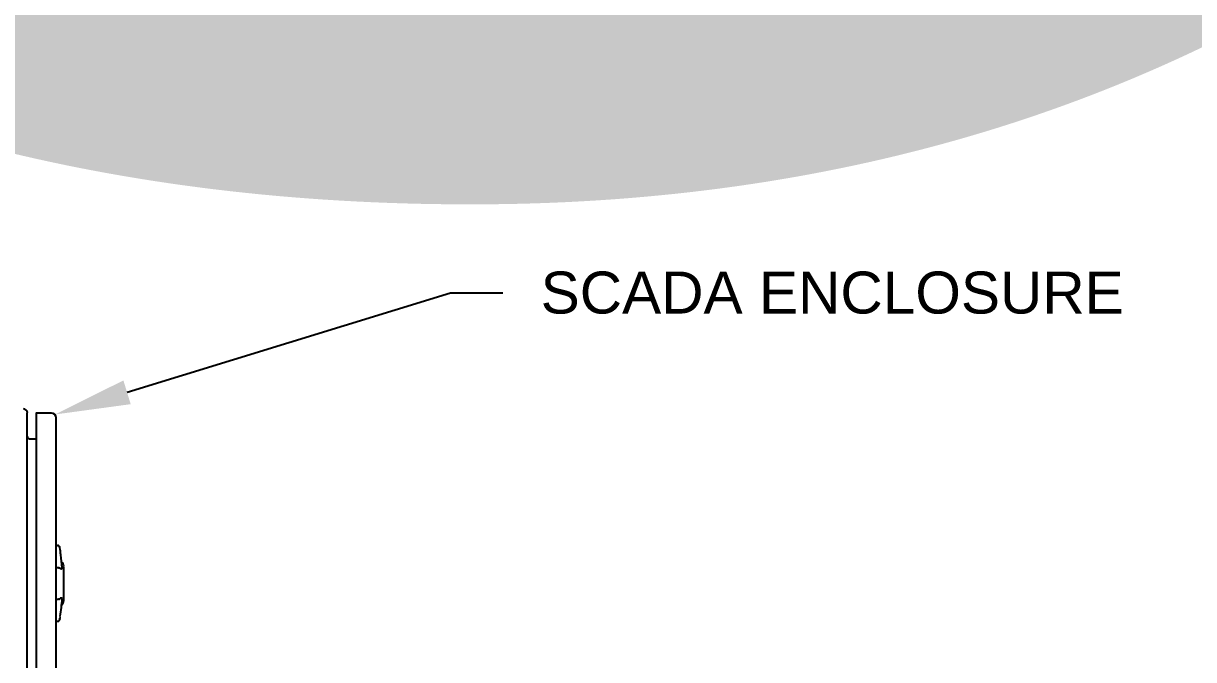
# Model space of a CAD drawing. Header units: feet. Extents: x -18 to 2540, y -48 to 1440.
# Drawn here: x 2022.827 to 2026.081, y 1386.241 to 1388.008 of the extents above; entities that cross this region are included whole.
import ezdxf
from ezdxf import colors
from ezdxf.entities.mleader import LeaderData, LeaderLine
from ezdxf.enums import TextEntityAlignment as Align
from ezdxf.math import Vec2, Vec3

# ---------------------------------------------------------------- set-up
doc = ezdxf.new("R2018")
doc.units = ezdxf.units.FT
doc.header["$MEASUREMENT"] = 0
doc.layers.add('E-EQPM-CAB', color=5, linetype='Continuous')
doc.layers.add('G-ANNO-TEXT', color=1, linetype='Continuous')
doc.styles.add('NEI-A', font='arial.ttf')

# ---------------------------------------------------------------- blocks, each defined once
blk = doc.blocks.new('DETAIL_TITLE')
at = {"style": 'NEI-A', "flags": 8}
blk.add_attdef('#', text='', height=0.25, dxfattribs=at).set_placement((0.5922, -0.5109), align=Align.MIDDLE_CENTER)
at = {"lineweight": 30, "flags": 104}
blk.add_attdef('DETAIL_TITLE', text='', height=0.25, dxfattribs=at).set_placement((0.9099, -0.5251), align=Align.BOTTOM_LEFT)
at = {"style": 'NEI-A'}
for tag, p in [('SCALE:', (0.9386, -0.7379)), ('1"_=_', (1.5474, -0.7379))]:
    blk.add_attdef(tag, text='', height=0.1094, dxfattribs=at).set_placement(p, align=Align.BOTTOM_LEFT)

msp = doc.modelspace()

# ---------------------------------------------------------------- linework, layer by layer
at = {"layer": 'E-EQPM-CAB', "lineweight": 25}
for points in [[(2022.837378, 1384.649565), (2022.837378, 1386.925857)], [(2022.904486, 1386.924884), (2022.862179, 1386.924884), (2022.862179, 1384.646647), (2022.904486, 1384.646647)], [(2022.917615, 1384.659777), (2022.917615, 1386.911754)], [(2022.8437, 1386.8534), (2022.862179, 1386.8534)], [(2022.917615, 1386.557254), (2022.921505, 1386.557254)], [(2022.939012, 1386.404561), (2022.939012, 1386.499386)], [(2022.923937, 1386.49501), (2022.917615, 1386.49501)], [(2022.917615, 1386.408451), (2022.923937, 1386.408451)], [(2022.921505, 1386.346207), (2022.917615, 1386.346207)], [(2022.927827, 1386.354474), (2022.927827, 1386.353987)], [(2022.928313, 1386.357391), (2022.9288, 1386.357878), (2022.9288, 1386.35885)], [(2022.928313, 1386.354474), (2022.928313, 1386.355933)]]:
    msp.add_lwpolyline(points, dxfattribs=at)
for points in [[(2022.922507, 1386.557237, 0.02012067), (2022.92233, 1386.557252, -0.00190196), (2022.922939, 1386.557209, 0.01239232), (2022.92273, 1386.557167)], [(2022.926114, 1386.555405, 0.01235514), (2022.925903, 1386.555613, 0.01154254), (2022.925682, 1386.55581, 0.01277207), (2022.925452, 1386.555995, 0.01296014), (2022.925212, 1386.556171)], [(2022.927194, 1386.554247, 0.01070882), (2022.927068, 1386.554475, 0.01231716), (2022.926925, 1386.554707)], [(2022.934551, 1386.495582, 0.01458564), (2022.930965, 1386.531355, 0.00827413), (2022.928005, 1386.551541, 0.00042593), (2022.927871, 1386.552359, 0.0226098), (2022.927604, 1386.552936)], [(2022.924874, 1386.495046, 0.00084877), (2022.924641, 1386.495059, 0.00815127), (2022.924318, 1386.495008, -0.00608313), (2022.924484, 1386.495006)], [(2022.928742, 1386.357019, 0.00035362), (2022.928905, 1386.358071, 0.00049463), (2022.929137, 1386.359591)]]:
    msp.add_lwpolyline(points, format="xyb", dxfattribs=at)
msp.add_lwpolyline([(2022.923365, 1386.557035, 0.01130991), (2022.923098, 1386.557102, -0.01091136)], format="xyb", close=True, dxfattribs=at)
for centre, radius, start, end in [((2022.826923, 1386.9261), 0.010941, 0.000446, 89.999554), ((2022.904729, 1386.911997), 0.013373, 0.000228, 89.999772), ((2022.843943, 1386.859965), 0.006079, 180.001405, 269.998595), ((2022.921744, 1386.549475), 0.008265, 87.543383, 89.980153), ((2022.922679, 1386.55526), 0.001997, 80.177858, 82.328688), ((2022.9217, 1386.551046), 0.006217, 69.167351, 71.772703), ((2022.921718, 1386.551587), 0.006159, 66.398245, 69.14265), ((2022.921622, 1386.550896), 0.006385, 63.7743, 66.335914), ((2022.921749, 1386.55167), 0.006071, 60.8433, 63.659191), ((2022.92172, 1386.551125), 0.006136, 58.125409, 60.868678), ((2022.921683, 1386.551564), 0.006196, 55.280608, 58.066283), ((2022.921539, 1386.551464), 0.006367, 41.371292, 44.067778), ((2022.921742, 1386.551174), 0.006084, 38.47427, 41.244804), ((2022.921631, 1386.551574), 0.006225, 35.719311, 38.459298), ((2022.922133, 1386.551438), 0.005613, 32.888506, 35.810013), ((2022.92426, 1386.552173), 0.003077, 14.370275, 21.950819), ((2022.878963, 1386.533859), 0.052194, 21.770649, 22.317889), ((2022.919606, 1386.550354), 0.008785, 25.36898, 27.410849), ((2022.926891, 1386.553729), 0.000911, 21.719288, 25.865754), ((2022.92418, 1386.499629), 0.014831, 0.000135, 52.416601), ((2022.9232, 1386.475105), 0.019923, 85.51833, 85.882637), ((2022.923328, 1386.479253), 0.015774, 84.303307, 84.755565), ((2022.924143, 1386.484701), 0.01031, 83.569176, 84.200861), ((2022.923855, 1386.484681), 0.010317, 81.645162, 82.316343), ((2022.92453, 1386.487993), 0.006996, 82.744249, 83.699931), ((2022.924365, 1386.485524), 0.009474, 82.172756, 82.914266), ((2022.923863, 1386.48502), 0.010461, 79.763077, 80.428485), ((2022.924302, 1386.485363), 0.010124, 80.984601, 81.661557), ((2022.924354, 1386.485547), 0.009448, 80.418834, 81.119071), ((2022.924472, 1386.487531), 0.007451, 78.262302, 79.118814), ((2022.924204, 1386.484712), 0.010296, 79.08719, 79.756595), ((2022.924258, 1386.485457), 0.009545, 77.672669, 78.366202), ((2022.923363, 1386.482242), 0.012808, 75.9926, 76.506595), ((2022.924166, 1386.485102), 0.010339, 76.512293, 77.177144), ((2022.923574, 1386.481892), 0.013672, 77.120874, 77.630742), ((2022.923881, 1386.483993), 0.011058, 74.045728, 74.610508), ((2022.924258, 1386.484392), 0.010608, 75.310271, 75.961601), ((2022.924192, 1386.485541), 0.009465, 71.642691, 72.32586), ((2022.923849, 1386.48404), 0.010944, 69.741178, 70.331059), ((2022.924092, 1386.48416), 0.010777, 69.203576, 69.842306), ((2022.924492, 1386.485883), 0.009557, 68.511401, 69.186041), ((2022.926177, 1386.489577), 0.005051, 67.646684, 68.928203), ((2022.926208, 1386.489474), 0.005134, 65.7986, 66.713363), ((2022.921013, 1386.477504), 0.018258, 65.167032, 65.650504), ((2022.930861, 1386.49886), 0.005167, 243.365969, 244.474048), ((2022.955523, 1386.547111), 0.059616, 243.216816, 243.40531), ((2022.934297, 1386.505179), 0.012433, 245.15214, 245.856799), ((2022.936023, 1386.508128), 0.015858, 244.79426, 245.310862), ((2022.935903, 1386.508498), 0.015931, 245.721109, 246.237202), ((2022.936873, 1386.511083), 0.018616, 246.274041, 246.737822), ((2022.935812, 1386.508534), 0.016041, 246.860447, 247.379639), ((2022.936081, 1386.5087), 0.016748, 247.86851, 248.350015), ((2022.94286, 1386.526473), 0.035614, 248.487721, 248.733875), ((2022.940527, 1386.519291), 0.027635, 247.473689, 247.775009), ((2022.936624, 1386.510355), 0.018487, 249.520395, 249.97533), ((2022.934029, 1386.502967), 0.010327, 249.9282, 250.686545), ((2022.935578, 1386.508621), 0.016152, 252.031811, 252.55524), ((2022.935766, 1386.50806), 0.015629, 250.764449, 251.294621), ((2022.936853, 1386.511498), 0.019314, 251.530041, 251.923176), ((2022.933305, 1386.500669), 0.008075, 253.972424, 254.888825), ((2022.935098, 1386.506379), 0.013904, 253.336616, 253.905708), ((2022.933808, 1386.50163), 0.008963, 252.560942, 253.427603), ((2022.933789, 1386.50256), 0.009967, 254.814107, 255.638444), ((2022.934219, 1386.504376), 0.011407, 255.860918, 256.489759), ((2022.933359, 1386.501308), 0.008236, 258.413972, 259.32976), ((2022.933579, 1386.502287), 0.009765, 259.506854, 260.194669), ((2022.934737, 1386.505192), 0.012708, 256.704026, 257.303915), ((2022.933375, 1386.499395), 0.006813, 257.338863, 258.34396), ((2022.933523, 1386.500773), 0.008203, 260.416631, 261.337181), ((2022.932905, 1386.49792), 0.00534, 262.68439, 264.002706), ((2022.932742, 1386.496317), 0.003239, 261.074047, 263.016685), ((2022.932916, 1386.497499), 0.00492, 265.568324, 266.970388), ((2022.932862, 1386.495948), 0.00288, 263.79553, 265.768819), ((2022.932897, 1386.49529), 0.002711, 266.584142, 268.854543), ((2022.932946, 1386.498667), 0.005603, 268.81907, 269.93614), ((2022.932937, 1386.494951), 0.002373, 269.999026, 272.430485), ((2022.932928, 1386.495785), 0.003207, 272.314323, 274.243434), ((2022.932954, 1386.494544), 0.001965, 274.078221, 276.958381), ((2022.932972, 1386.494573), 0.001505, 278.711535, 281.984003), ((2022.932898, 1386.494409), 0.00135, 284.773252, 287.924917), ((2022.932981, 1386.494908), 0.002326, 276.632469, 279.183337), ((2022.93297, 1386.494599), 0.001531, 281.846861, 284.953688), ((2022.932961, 1386.494213), 0.001143, 291.29224, 295.101086), ((2022.932926, 1386.494317), 0.001739, 288.053355, 291.175988), ((2022.932942, 1386.494268), 0.001201, 306.063553, 309.593231), ((2022.932889, 1386.49431), 0.001269, 320.564126, 323.781261), ((2022.932845, 1386.494345), 0.001325, 323.701376, 326.838333), ((2022.933359, 1386.494403), 0.001353, 295.078611, 298.36611), ((2022.932694, 1386.494413), 0.00149, 330.251756, 332.900048), ((2022.933411, 1386.494292), 0.00123, 298.701336, 302.400543), ((2022.933425, 1386.494274), 0.001207, 302.30367, 306.035615), ((2022.931889, 1386.494766), 0.00226, 358.811528, 2.882556), ((2022.933383, 1386.494318), 0.001268, 309.737151, 313.173865), ((2022.933569, 1386.494137), 0.001009, 312.490065, 316.734716), ((2022.933193, 1386.494478), 0.001516, 317.093178, 320.049122), ((2022.933073, 1386.49419), 0.001536, 327.114881, 330.4306), ((2022.933111, 1386.494196), 0.001505, 333.184206, 336.411447), ((2022.932892, 1386.494299), 0.001748, 336.177918, 339.082683), ((2022.932659, 1386.494204), 0.001963, 339.040591, 341.858012), ((2022.932674, 1386.49436), 0.001973, 341.861048, 344.22585), ((2022.93282, 1386.494182), 0.001803, 344.262898, 347.067183), ((2022.932603, 1386.494246), 0.002028, 346.682895, 349.330287), ((2022.932609, 1386.49466), 0.002018, 348.72917, 351.385329), ((2022.929255, 1386.494743), 0.005381, 3.059416, 5.856596), ((2022.93302, 1386.494198), 0.00161, 350.986643, 353.95396), ((2022.931335, 1386.494772), 0.0033, 353.579167, 355.277406), ((2022.93093, 1386.494767), 0.003705, 355.232126, 356.822131), ((2022.924161, 1386.426189), 0.017252, 270.175662, 270.694573), ((2022.924149, 1386.413453), 0.005002, 270.962515, 271.930995), ((2022.924188, 1386.418856), 0.009918, 272.530297, 273.214257), ((2022.924233, 1386.418501), 0.009562, 273.932731, 274.654685), ((2022.924173, 1386.418849), 0.009912, 274.614197, 275.297515), ((2022.923897, 1386.418603), 0.009654, 276.459189, 277.194378), ((2022.924261, 1386.418402), 0.009461, 275.287498, 275.989764), ((2022.924105, 1386.419532), 0.010599, 277.080193, 277.698868), ((2022.923919, 1386.418973), 0.010017, 279.046104, 279.728891), ((2022.924412, 1386.417215), 0.008262, 277.745576, 278.547347), ((2022.924127, 1386.41751), 0.008533, 280.26096, 281.062382), ((2022.923946, 1386.421034), 0.012599, 278.381101, 278.940344), ((2022.924657, 1386.416738), 0.007758, 279.476269, 280.312869), ((2022.924399, 1386.417872), 0.008912, 280.782405, 281.501227), ((2022.924049, 1386.419303), 0.010325, 282.711697, 283.377148), ((2022.924899, 1386.415539), 0.006437, 285.012014, 286.038536), ((2022.923992, 1386.418883), 0.009902, 285.734619, 286.409495), ((2022.92418, 1386.4189), 0.010449, 283.927768, 284.583341), ((2022.924479, 1386.418715), 0.00974, 283.181452, 283.862441), ((2022.925126, 1386.415821), 0.006761, 284.431886, 285.431557), ((2022.924144, 1386.418902), 0.009897, 286.986799, 287.660709), ((2022.923465, 1386.421611), 0.012708, 286.454457, 286.986546), ((2022.923839, 1386.419943), 0.010981, 289.89551, 290.484208), ((2022.924009, 1386.420041), 0.010966, 289.320488, 289.955387), ((2022.953456, 1386.345438), 0.069211, 111.655306, 111.830951), ((2022.923634, 1386.420406), 0.011786, 290.327633, 290.936924), ((2022.925599, 1386.416108), 0.006691, 291.643699, 293.23651), ((2022.923191, 1386.421138), 0.012483, 293.19849, 294.492487), ((2022.940728, 1386.385775), 0.026796, 116.429786, 116.913864), ((2022.934297, 1386.39911), 0.01186, 115.635424, 116.360359), ((2022.319397, 1386.451956), 0.616696, 351.490554, 356.001583), ((2022.932926, 1386.401983), 0.008753, 113.410763, 114.089996), ((2022.932954, 1386.403042), 0.00805, 111.949176, 112.683604), ((2022.932916, 1386.403977), 0.007508, 110.876338, 111.591741), ((2022.933561, 1386.402666), 0.008697, 109.719509, 110.385613), ((2022.932792, 1386.405975), 0.005226, 106.699445, 107.625782), ((2022.932747, 1386.40645), 0.004834, 103.791513, 104.76156), ((2022.932411, 1386.407632), 0.00362, 102.490352, 103.732989), ((2022.932759, 1386.40651), 0.004846, 97.456722, 98.431778), ((2022.932714, 1386.408149), 0.00321, 94.549156, 96.021915), ((2022.932839, 1386.407393), 0.003972, 93.800898, 94.88633), ((2022.93286, 1386.407963), 0.003404, 92.996279, 94.205735), ((2022.932972, 1386.409824), 0.001054, 75.25653, 77.990818), ((2022.92418, 1386.404804), 0.014831, 307.583399, 359.999865), ((2022.932864, 1386.408862), 0.002515, 77.721422, 79.267311), ((2022.932971, 1386.409786), 0.001578, 73.348276, 75.603981), ((2022.933472, 1386.409822), 0.001052, 67.987169, 70.778572), ((2022.93344, 1386.410186), 0.001177, 66.128993, 68.781498), ((2022.933309, 1386.409936), 0.00146, 63.323539, 65.391397), ((2022.933626, 1386.410058), 0.000773, 60.367006, 64.066523), ((2022.933327, 1386.409998), 0.001396, 58.63252, 60.777065), ((2022.933549, 1386.410349), 0.00098, 56.132928, 59.058718), ((2022.933651, 1386.410487), 0.00081, 52.944171, 56.646752), ((2022.93289, 1386.409792), 0.001254, 3.666389, 6.389746), ((2022.933428, 1386.410159), 0.001205, 49.309911, 51.651152), ((2022.929182, 1386.409344), 0.005442, 354.977225, 355.922684), ((2022.933145, 1386.409829), 0.001479, 6.62109, 9.166393), ((2022.93351, 1386.409789), 0.001118, 4.845195, 7.733671), ((2022.930422, 1386.409615), 0.004213, 358.058137, 359.101452), ((2022.931015, 1386.409673), 0.003621, 359.810226, 0.948801), ((2022.921744, 1386.354834), 0.00814, 270.001285, 270.756729), ((2022.912936, 1386.354835), 0.015021, 350.380731, 350.938821), ((2022.920354, 1386.354328), 0.007788, 350.493183, 351.264548), ((2022.93196, 1386.35297), 0.003848, 170.169359, 171.265619), ((2022.934276, 1386.352837), 0.006013, 170.3668, 171.244551), ((2022.911759, 1386.358869), 0.016847, 350.865245, 351.410362), ((2022.935434, 1386.355522), 0.0069, 170.779269, 171.603316), ((2022.933013, 1386.356426), 0.004386, 170.460778, 171.447003), ((2022.904382, 1386.361346), 0.024695, 350.907987, 351.321722), ((2022.938999, 1386.356204), 0.010232, 170.878608, 171.521718), ((2022.909247, 1386.361414), 0.019937, 351.135522, 351.617965), ((2022.894231, 1386.365318), 0.035126, 351.239023, 351.602505), ((2022.940947, 1386.357425), 0.012097, 170.958355, 171.549999)]:
    msp.add_arc(centre, radius, start, end, dxfattribs=at)
for points in [[(2022.925125, 1386.495453), (2022.925087, 1386.495456), (2022.925049, 1386.49546), (2022.925011, 1386.495463)], [(2022.926687, 1386.494672), (2022.926651, 1386.494682), (2022.926615, 1386.494692), (2022.926579, 1386.494701)], [(2022.927219, 1386.494498), (2022.92718, 1386.494509), (2022.927142, 1386.494521), (2022.927103, 1386.494532)], [(2022.927214, 1386.494537), (2022.927178, 1386.494548), (2022.927144, 1386.494559), (2022.927109, 1386.49457)], [(2022.927337, 1386.494463), (2022.927298, 1386.494474), (2022.927258, 1386.494486), (2022.927219, 1386.494498)], [(2022.927532, 1386.494346), (2022.927497, 1386.494358), (2022.927461, 1386.494371), (2022.927425, 1386.494383)], [(2022.927594, 1386.494923), (2022.927556, 1386.494936), (2022.927518, 1386.494949), (2022.92748, 1386.494962)], [(2022.927871, 1386.493978), (2022.927868, 1386.493979), (2022.927867, 1386.49398), (2022.927864, 1386.493981)], [(2022.928085, 1386.494132), (2022.928049, 1386.494147), (2022.928012, 1386.494162), (2022.927976, 1386.494177)], [(2022.928489, 1386.494017), (2022.928423, 1386.494045), (2022.928357, 1386.494074), (2022.928291, 1386.494102)], [(2022.929003, 1386.49367), (2022.929006, 1386.493669), (2022.929009, 1386.493668), (2022.929012, 1386.493666)], [(2022.930022, 1386.493574), (2022.930066, 1386.493557), (2022.930111, 1386.49354), (2022.930156, 1386.493523)], [(2022.934592, 1386.494992), (2022.934578, 1386.495189), (2022.934564, 1386.495386), (2022.934551, 1386.495582)], [(2022.934609, 1386.494538), (2022.93461, 1386.494602), (2022.934612, 1386.494666), (2022.934613, 1386.494729)], [(2022.924022, 1386.409211), (2022.9241, 1386.409213), (2022.924179, 1386.409216), (2022.924257, 1386.409219)], [(2022.924691, 1386.408938), (2022.924694, 1386.408938), (2022.924696, 1386.408938), (2022.924699, 1386.408938)], [(2022.924771, 1386.408954), (2022.924811, 1386.408956), (2022.92485, 1386.408959), (2022.924889, 1386.408961)], [(2022.924862, 1386.408511), (2022.924902, 1386.408515), (2022.924942, 1386.40852), (2022.924983, 1386.408524)], [(2022.925885, 1386.409159), (2022.925922, 1386.409167), (2022.92596, 1386.409175), (2022.925998, 1386.409183)], [(2022.926203, 1386.409205), (2022.926242, 1386.409213), (2022.926281, 1386.409222), (2022.926321, 1386.409231)], [(2022.927293, 1386.409008), (2022.927332, 1386.40902), (2022.92737, 1386.409033), (2022.927409, 1386.409045)], [(2022.927372, 1386.409546), (2022.927407, 1386.409558), (2022.927443, 1386.40957), (2022.927479, 1386.409582)], [(2022.927592, 1386.409483), (2022.927629, 1386.409495), (2022.927665, 1386.409507), (2022.927702, 1386.40952)], [(2022.928975, 1386.410131), (2022.928947, 1386.410118), (2022.928919, 1386.410105), (2022.928892, 1386.410092)], [(2022.929115, 1386.409817), (2022.929085, 1386.409803), (2022.929056, 1386.40979), (2022.929026, 1386.409776)], [(2022.929269, 1386.410217), (2022.929239, 1386.410203), (2022.929209, 1386.410189), (2022.929179, 1386.410176)], [(2022.929302, 1386.410073), (2022.929275, 1386.410061), (2022.929248, 1386.410049), (2022.92922, 1386.410036)], [(2022.929379, 1386.410594), (2022.929353, 1386.410582), (2022.929328, 1386.410571), (2022.929302, 1386.41056)], [(2022.92954, 1386.410744), (2022.929509, 1386.410731), (2022.929477, 1386.410717), (2022.929446, 1386.410704)], [(2022.929836, 1386.410463), (2022.92981, 1386.410453), (2022.929785, 1386.410442), (2022.929759, 1386.410431)], [(2022.929975, 1386.410278), (2022.929949, 1386.410267), (2022.929923, 1386.410256), (2022.929897, 1386.410245)], [(2022.930016, 1386.411057), (2022.929987, 1386.411046), (2022.929958, 1386.411035), (2022.929929, 1386.411024)], [(2022.930097, 1386.410652), (2022.930068, 1386.41064), (2022.930038, 1386.410628), (2022.930009, 1386.410616)], [(2022.930364, 1386.41072), (2022.930335, 1386.410709), (2022.930307, 1386.410698), (2022.930278, 1386.410686)], [(2022.93041, 1386.410517), (2022.930378, 1386.410506), (2022.930347, 1386.410494), (2022.930316, 1386.410483)], [(2022.930437, 1386.410663), (2022.930411, 1386.410653), (2022.930385, 1386.410644), (2022.930359, 1386.410634)], [(2022.93067, 1386.411118), (2022.930639, 1386.411108), (2022.93061, 1386.411098), (2022.930579, 1386.411088)], [(2022.930812, 1386.41085), (2022.930788, 1386.410842), (2022.930762, 1386.410833), (2022.930738, 1386.410824)], [(2022.930886, 1386.410875), (2022.930862, 1386.410867), (2022.930837, 1386.410859), (2022.930812, 1386.41085)], [(2022.930913, 1386.410578), (2022.930882, 1386.410568), (2022.93085, 1386.410557), (2022.930818, 1386.410546)], [(2022.930967, 1386.410843), (2022.930941, 1386.410835), (2022.930915, 1386.410827), (2022.93089, 1386.410819)], [(2022.931033, 1386.410967), (2022.931007, 1386.410959), (2022.930981, 1386.410952), (2022.930955, 1386.410944)], [(2022.931092, 1386.410964), (2022.931064, 1386.410955), (2022.931035, 1386.410947), (2022.931007, 1386.410938)], [(2022.931292, 1386.410879), (2022.931262, 1386.410871), (2022.931234, 1386.410863), (2022.931204, 1386.410854)], [(2022.931387, 1386.411045), (2022.931361, 1386.411039), (2022.931334, 1386.411031), (2022.931308, 1386.411024)], [(2022.931414, 1386.410974), (2022.931385, 1386.410966), (2022.931356, 1386.410958), (2022.931327, 1386.41095)], [(2022.931767, 1386.411207), (2022.93174, 1386.411201), (2022.931712, 1386.411196), (2022.931685, 1386.41119)], [(2022.931812, 1386.410636), (2022.931784, 1386.410629), (2022.931755, 1386.410622), (2022.931727, 1386.410615)], [(2022.931829, 1386.410781), (2022.931804, 1386.410777), (2022.931778, 1386.410772), (2022.931753, 1386.410767)], [(2022.931883, 1386.411211), (2022.931857, 1386.411205), (2022.931831, 1386.4112), (2022.931805, 1386.411194)], [(2022.931904, 1386.410795), (2022.931879, 1386.41079), (2022.931854, 1386.410786), (2022.931829, 1386.410781)], [(2022.931979, 1386.410674), (2022.931952, 1386.410668), (2022.931925, 1386.410662), (2022.931897, 1386.410656)], [(2022.932135, 1386.41082), (2022.932113, 1386.410816), (2022.932091, 1386.410813), (2022.932069, 1386.410809)], [(2022.932251, 1386.411283), (2022.932223, 1386.411279), (2022.932194, 1386.411275), (2022.932166, 1386.41127)], [(2022.932392, 1386.411337), (2022.932368, 1386.411334), (2022.932346, 1386.411331), (2022.932322, 1386.411328)], [(2022.932571, 1386.411351), (2022.932549, 1386.411349), (2022.932528, 1386.411346), (2022.932506, 1386.411344)], [(2022.932802, 1386.41088), (2022.93278, 1386.41088), (2022.932757, 1386.410878), (2022.932735, 1386.410877)], [(2022.93287, 1386.411368), (2022.932848, 1386.411368), (2022.932825, 1386.411367), (2022.932802, 1386.411367)], [(2022.932933, 1386.411369), (2022.932912, 1386.411369), (2022.932891, 1386.411369), (2022.93287, 1386.411368)], [(2022.933006, 1386.411368), (2022.932982, 1386.411369), (2022.932957, 1386.411369), (2022.932933, 1386.411369)], [(2022.933051, 1386.410881), (2022.933029, 1386.410881), (2022.933007, 1386.410882), (2022.932985, 1386.410882)], [(2022.933096, 1386.411365), (2022.933076, 1386.411366), (2022.933056, 1386.411367), (2022.933035, 1386.411367)], [(2022.933106, 1386.411362), (2022.933086, 1386.411364), (2022.933066, 1386.411365), (2022.933046, 1386.411366)], [(2022.933208, 1386.411352), (2022.93319, 1386.411354), (2022.933171, 1386.411356), (2022.933153, 1386.411358)], [(2022.93325, 1386.410867), (2022.933228, 1386.410869), (2022.933205, 1386.410871), (2022.933182, 1386.410873)], [(2022.933243, 1386.41134), (2022.933224, 1386.411344), (2022.933205, 1386.411347), (2022.933186, 1386.41135)], [(2022.93333, 1386.411339), (2022.93331, 1386.411342), (2022.933289, 1386.411345), (2022.933269, 1386.411348)], [(2022.93369, 1386.410618), (2022.933678, 1386.410628), (2022.933665, 1386.410638), (2022.933652, 1386.410647)], [(2022.933762, 1386.410557), (2022.93375, 1386.410567), (2022.933739, 1386.410577), (2022.933728, 1386.410587)], [(2022.933818, 1386.410815), (2022.933802, 1386.410821), (2022.933786, 1386.410826), (2022.933769, 1386.410831)], [(2022.933828, 1386.41049), (2022.933817, 1386.410501), (2022.933807, 1386.410512), (2022.933797, 1386.410522)], [(2022.933858, 1386.410456), (2022.933848, 1386.410467), (2022.933838, 1386.410479), (2022.933828, 1386.41049)], [(2022.93391, 1386.41039), (2022.933902, 1386.410402), (2022.933893, 1386.410413), (2022.933884, 1386.410424)], [(2022.934078, 1386.410153), (2022.934073, 1386.410169), (2022.934068, 1386.410185), (2022.934063, 1386.4102)], [(2022.934114, 1386.410009), (2022.934111, 1386.410024), (2022.934108, 1386.41004), (2022.934104, 1386.410056)], [(2022.934146, 1386.409781), (2022.934145, 1386.409799), (2022.934144, 1386.409817), (2022.934142, 1386.409835)], [(2022.934149, 1386.409702), (2022.934148, 1386.40972), (2022.934148, 1386.409738), (2022.934147, 1386.409757)], [(2022.934264, 1386.410727), (2022.934252, 1386.410742), (2022.93424, 1386.410757), (2022.934228, 1386.410771)], [(2022.934283, 1386.411009), (2022.934271, 1386.41102), (2022.93426, 1386.411032), (2022.934248, 1386.411043)], [(2022.934333, 1386.410635), (2022.934323, 1386.41065), (2022.934312, 1386.410664), (2022.934301, 1386.410679)], [(2022.934364, 1386.410588), (2022.934354, 1386.410604), (2022.934344, 1386.410619), (2022.934333, 1386.410635)], [(2022.934392, 1386.410543), (2022.934383, 1386.410558), (2022.934374, 1386.410573), (2022.934364, 1386.410588)], [(2022.93442, 1386.410497), (2022.934411, 1386.410512), (2022.934401, 1386.410528), (2022.934392, 1386.410543)], [(2022.934446, 1386.410448), (2022.934437, 1386.410464), (2022.934428, 1386.41048), (2022.93442, 1386.410497)], [(2022.93447, 1386.410397), (2022.934462, 1386.410414), (2022.934454, 1386.410431), (2022.934446, 1386.410448)], [(2022.934494, 1386.410347), (2022.934486, 1386.410364), (2022.934478, 1386.41038), (2022.93447, 1386.410397)], [(2022.934514, 1386.410297), (2022.934508, 1386.410313), (2022.934501, 1386.41033), (2022.934494, 1386.410347)], [(2022.934533, 1386.410249), (2022.934527, 1386.410265), (2022.934521, 1386.410281), (2022.934514, 1386.410297)], [(2022.934549, 1386.4102), (2022.934544, 1386.410217), (2022.934538, 1386.410233), (2022.934533, 1386.410249)], [(2022.934577, 1386.410167), (2022.934572, 1386.410188), (2022.934567, 1386.410208), (2022.934562, 1386.410228)], [(2022.934578, 1386.410103), (2022.934574, 1386.41012), (2022.934569, 1386.410136), (2022.934564, 1386.410153)], [(2022.934601, 1386.41005), (2022.934598, 1386.410069), (2022.934594, 1386.410088), (2022.93459, 1386.410106)], [(2022.934611, 1386.409992), (2022.934608, 1386.410012), (2022.934605, 1386.410031), (2022.934601, 1386.41005)], [(2022.934628, 1386.40899), (2022.934629, 1386.409006), (2022.93463, 1386.409022), (2022.934631, 1386.409037)], [(2022.934633, 1386.40979), (2022.934632, 1386.409812), (2022.934631, 1386.409835), (2022.93463, 1386.409857)], [(2022.934631, 1386.409485), (2022.934632, 1386.409505), (2022.934633, 1386.409525), (2022.934633, 1386.409544)], [(2022.934634, 1386.409142), (2022.934634, 1386.409144), (2022.934634, 1386.409146), (2022.934635, 1386.409149)], [(2022.934635, 1386.409602), (2022.934635, 1386.409622), (2022.934635, 1386.409642), (2022.934635, 1386.409663)], [(2022.934665, 1386.409151), (2022.934666, 1386.409192), (2022.934669, 1386.409233), (2022.934671, 1386.409273)], [(2022.921795, 1386.346693), (2022.921819, 1386.346694), (2022.921843, 1386.346695), (2022.921867, 1386.346695)], [(2022.922188, 1386.346217), (2022.922208, 1386.346218), (2022.922228, 1386.346219), (2022.922248, 1386.34622)], [(2022.922318, 1386.346227), (2022.922337, 1386.346229), (2022.922356, 1386.34623), (2022.922374, 1386.346231)], [(2022.922394, 1386.346697), (2022.922404, 1386.346698), (2022.922415, 1386.346698), (2022.922426, 1386.346699)], [(2022.922455, 1386.346214), (2022.922468, 1386.346214), (2022.922481, 1386.346215), (2022.922494, 1386.346216)], [(2022.922526, 1386.346237), (2022.922544, 1386.346239), (2022.922563, 1386.34624), (2022.922581, 1386.346242)], [(2022.922553, 1386.346291), (2022.922572, 1386.346293), (2022.92259, 1386.346296), (2022.922609, 1386.346298)], [(2022.922602, 1386.34625), (2022.922619, 1386.346252), (2022.922637, 1386.346253), (2022.922655, 1386.346255)], [(2022.922603, 1386.346739), (2022.92262, 1386.346741), (2022.922637, 1386.346743), (2022.922654, 1386.346745)], [(2022.922615, 1386.34672), (2022.922626, 1386.346722), (2022.922637, 1386.346724), (2022.922648, 1386.346725)], [(2022.922621, 1386.346223), (2022.922634, 1386.346224), (2022.922647, 1386.346225), (2022.922659, 1386.346226)], [(2022.922624, 1386.346398), (2022.922645, 1386.346402), (2022.922665, 1386.346405), (2022.922686, 1386.346408)], [(2022.922659, 1386.346713), (2022.922672, 1386.346714), (2022.922685, 1386.346715), (2022.922698, 1386.346716)], [(2022.922735, 1386.346724), (2022.922747, 1386.346725), (2022.922758, 1386.346726), (2022.92277, 1386.346728)], [(2022.922756, 1386.346723), (2022.922769, 1386.346724), (2022.922781, 1386.346726), (2022.922794, 1386.346727)], [(2022.922798, 1386.346737), (2022.922808, 1386.346739), (2022.922819, 1386.34674), (2022.922829, 1386.346742)], [(2022.922848, 1386.346422), (2022.922869, 1386.346426), (2022.922891, 1386.346429), (2022.922913, 1386.346433)], [(2022.922898, 1386.346285), (2022.922918, 1386.346288), (2022.922937, 1386.34629), (2022.922957, 1386.346293)], [(2022.922966, 1386.346767), (2022.922976, 1386.346769), (2022.922986, 1386.346772), (2022.922997, 1386.346774)], [(2022.923009, 1386.346476), (2022.923029, 1386.34648), (2022.923049, 1386.346485), (2022.923069, 1386.346489)], [(2022.923036, 1386.346892), (2022.923055, 1386.346896), (2022.923074, 1386.3469), (2022.923093, 1386.346905)], [(2022.923137, 1386.346483), (2022.923158, 1386.346487), (2022.923179, 1386.346491), (2022.9232, 1386.346495)], [(2022.923179, 1386.346733), (2022.923188, 1386.346734), (2022.923197, 1386.346736), (2022.923207, 1386.346738)], [(2022.923201, 1386.346808), (2022.923213, 1386.346811), (2022.923224, 1386.346813), (2022.923236, 1386.346816)], [(2022.923203, 1386.346947), (2022.923216, 1386.346951), (2022.92323, 1386.346955), (2022.923244, 1386.346958)], [(2022.923207, 1386.346738), (2022.923216, 1386.346739), (2022.923226, 1386.346741), (2022.923235, 1386.346743)], [(2022.923269, 1386.347027), (2022.923284, 1386.347031), (2022.9233, 1386.347035), (2022.923315, 1386.347039)], [(2022.92328, 1386.346752), (2022.923291, 1386.346754), (2022.923301, 1386.346757), (2022.923312, 1386.346759)], [(2022.923393, 1386.346902), (2022.923408, 1386.346906), (2022.923424, 1386.34691), (2022.923439, 1386.346915)], [(2022.923425, 1386.346457), (2022.923443, 1386.346461), (2022.923461, 1386.346465), (2022.923479, 1386.34647)], [(2022.923472, 1386.346845), (2022.923485, 1386.346849), (2022.9235, 1386.346852), (2022.923513, 1386.346856)], [(2022.923506, 1386.346933), (2022.923524, 1386.346938), (2022.923541, 1386.346943), (2022.923559, 1386.346948)], [(2022.923537, 1386.34682), (2022.923546, 1386.346824), (2022.923555, 1386.346826), (2022.923564, 1386.346829)], [(2022.923564, 1386.346829), (2022.923573, 1386.346832), (2022.923582, 1386.346835), (2022.923591, 1386.346839)], [(2022.923593, 1386.346816), (2022.923605, 1386.346819), (2022.923618, 1386.346823), (2022.92363, 1386.346827)], [(2022.923619, 1386.346785), (2022.923638, 1386.346791), (2022.923656, 1386.346797), (2022.923675, 1386.346802)], [(2022.923677, 1386.346854), (2022.923697, 1386.346861), (2022.923716, 1386.346868), (2022.923736, 1386.346874)], [(2022.92377, 1386.346847), (2022.923781, 1386.34685), (2022.923791, 1386.346853), (2022.923801, 1386.346857)], [(2022.923779, 1386.347042), (2022.923791, 1386.347047), (2022.923803, 1386.347051), (2022.923814, 1386.347055)], [(2022.923821, 1386.346825), (2022.923841, 1386.346831), (2022.923861, 1386.346837), (2022.923881, 1386.346844)], [(2022.923896, 1386.346902), (2022.923913, 1386.346908), (2022.923929, 1386.346914), (2022.923946, 1386.34692)], [(2022.923936, 1386.3471), (2022.92395, 1386.347106), (2022.923965, 1386.347112), (2022.923979, 1386.347117)], [(2022.923961, 1386.34691), (2022.923974, 1386.346915), (2022.923987, 1386.34692), (2022.924, 1386.346925)], [(2022.923979, 1386.347117), (2022.923993, 1386.347123), (2022.924008, 1386.347129), (2022.924022, 1386.347134)], [(2022.924025, 1386.347017), (2022.924041, 1386.347023), (2022.924057, 1386.347029), (2022.924072, 1386.347035)], [(2022.924056, 1386.347148), (2022.924069, 1386.347153), (2022.924081, 1386.347159), (2022.924094, 1386.347164)], [(2022.924094, 1386.347164), (2022.924107, 1386.34717), (2022.92412, 1386.347175), (2022.924133, 1386.34718)], [(2022.924106, 1386.347089), (2022.924118, 1386.347095), (2022.924131, 1386.3471), (2022.924143, 1386.347106)], [(2022.924167, 1386.347195), (2022.924181, 1386.347201), (2022.924196, 1386.347208), (2022.92421, 1386.347214)], [(2022.924233, 1386.34735), (2022.924248, 1386.347357), (2022.924264, 1386.347364), (2022.924279, 1386.347371)], [(2022.924263, 1386.347275), (2022.924278, 1386.347282), (2022.924293, 1386.347288), (2022.924308, 1386.347294)], [(2022.924304, 1386.347055), (2022.924316, 1386.34706), (2022.924327, 1386.347066), (2022.924338, 1386.347071)], [(2022.92441, 1386.347336), (2022.924425, 1386.347343), (2022.92444, 1386.347349), (2022.924455, 1386.347356)], [(2022.924487, 1386.347418), (2022.924503, 1386.347425), (2022.924519, 1386.347433), (2022.924535, 1386.34744)], [(2022.924498, 1386.347222), (2022.92451, 1386.347228), (2022.924521, 1386.347234), (2022.924533, 1386.34724)], [(2022.924509, 1386.346839), (2022.924525, 1386.346848), (2022.924541, 1386.346856), (2022.924558, 1386.346864)], [(2022.924542, 1386.347373), (2022.924554, 1386.347379), (2022.924566, 1386.347386), (2022.924578, 1386.347392)], [(2022.924552, 1386.347707), (2022.924564, 1386.347714), (2022.924576, 1386.347721), (2022.924588, 1386.347728)], [(2022.924602, 1386.347244), (2022.924617, 1386.347252), (2022.924632, 1386.34726), (2022.924647, 1386.347267)], [(2022.924629, 1386.347106), (2022.924642, 1386.347111), (2022.924655, 1386.347117), (2022.924667, 1386.347123)], [(2022.924645, 1386.347168), (2022.924659, 1386.347176), (2022.924673, 1386.347183), (2022.924687, 1386.34719)], [(2022.924687, 1386.34719), (2022.924701, 1386.347198), (2022.924714, 1386.347205), (2022.924728, 1386.347213)], [(2022.9247, 1386.347458), (2022.924712, 1386.347464), (2022.924724, 1386.347471), (2022.924736, 1386.347478)], [(2022.92472, 1386.347243), (2022.924734, 1386.347251), (2022.924748, 1386.347259), (2022.924762, 1386.347267)], [(2022.924755, 1386.347524), (2022.924769, 1386.347532), (2022.924784, 1386.34754), (2022.924797, 1386.347548)], [(2022.924817, 1386.347394), (2022.924831, 1386.347402), (2022.924845, 1386.347411), (2022.924858, 1386.347419)], [(2022.924858, 1386.347419), (2022.924871, 1386.347427), (2022.924885, 1386.347435), (2022.924898, 1386.347443)], [(2022.924898, 1386.347443), (2022.924911, 1386.347451), (2022.924925, 1386.347459), (2022.924938, 1386.347468)], [(2022.924938, 1386.347468), (2022.924951, 1386.347476), (2022.924965, 1386.347484), (2022.924978, 1386.347493)], [(2022.925104, 1386.347573), (2022.925117, 1386.347583), (2022.925131, 1386.347593), (2022.925145, 1386.347602)], [(2022.92516, 1386.34751), (2022.925174, 1386.34752), (2022.925188, 1386.347529), (2022.925202, 1386.347538)], [(2022.925197, 1386.347766), (2022.925211, 1386.347776), (2022.925225, 1386.347785), (2022.925239, 1386.347795)], [(2022.925208, 1386.347312), (2022.925222, 1386.347322), (2022.925236, 1386.347331), (2022.92525, 1386.34734)], [(2022.925244, 1386.347801), (2022.925255, 1386.347808), (2022.925266, 1386.347816), (2022.925277, 1386.347823)], [(2022.925312, 1386.347387), (2022.925324, 1386.347395), (2022.925336, 1386.347403), (2022.925348, 1386.347411)], [(2022.925314, 1386.347848), (2022.925325, 1386.347856), (2022.925336, 1386.347865), (2022.925347, 1386.347873)], [(2022.925354, 1386.348123), (2022.925368, 1386.348135), (2022.925382, 1386.348146), (2022.925397, 1386.348157)], [(2022.925397, 1386.348157), (2022.925411, 1386.348168), (2022.925425, 1386.34818), (2022.92544, 1386.348191)], [(2022.925399, 1386.348035), (2022.92541, 1386.348042), (2022.92542, 1386.34805), (2022.92543, 1386.348058)], [(2022.925417, 1386.347561), (2022.925431, 1386.347571), (2022.925445, 1386.347581), (2022.925459, 1386.347592)], [(2022.92543, 1386.347935), (2022.925439, 1386.347942), (2022.925448, 1386.347949), (2022.925457, 1386.347956)], [(2022.925493, 1386.347984), (2022.925501, 1386.347991), (2022.92551, 1386.347998), (2022.925519, 1386.348006)], [(2022.925519, 1386.348006), (2022.925529, 1386.348013), (2022.925538, 1386.348021), (2022.925547, 1386.348029)], [(2022.925538, 1386.34754), (2022.925549, 1386.347548), (2022.925561, 1386.347556), (2022.925572, 1386.347563)], [(2022.925561, 1386.34779), (2022.925576, 1386.347801), (2022.92559, 1386.347812), (2022.925604, 1386.347822)], [(2022.925695, 1386.347525), (2022.925705, 1386.347533), (2022.925716, 1386.347541), (2022.925726, 1386.347549)], [(2022.925774, 1386.348102), (2022.925786, 1386.348113), (2022.925798, 1386.348124), (2022.925811, 1386.348135)], [(2022.925839, 1386.348275), (2022.92585, 1386.348285), (2022.92586, 1386.348295), (2022.925871, 1386.348305)], [(2022.925911, 1386.348341), (2022.925922, 1386.348352), (2022.925934, 1386.348363), (2022.925945, 1386.348374)], [(2022.925922, 1386.348075), (2022.925937, 1386.348087), (2022.925951, 1386.348099), (2022.925965, 1386.348111)], [(2022.925936, 1386.34797), (2022.925949, 1386.347982), (2022.925963, 1386.347993), (2022.925977, 1386.348005)], [(2022.925945, 1386.348374), (2022.925958, 1386.348386), (2022.925969, 1386.348398), (2022.925982, 1386.348409)], [(2022.925972, 1386.348497), (2022.925984, 1386.348508), (2022.925996, 1386.348518), (2022.926007, 1386.348528)], [(2022.926026, 1386.348453), (2022.926035, 1386.348462), (2022.926045, 1386.348472), (2022.926054, 1386.348481)], [(2022.926027, 1386.348573), (2022.926036, 1386.348582), (2022.926045, 1386.348591), (2022.926053, 1386.3486)], [(2022.926045, 1386.347923), (2022.926055, 1386.347932), (2022.926065, 1386.347941), (2022.926075, 1386.34795)], [(2022.926075, 1386.34795), (2022.926086, 1386.347959), (2022.926096, 1386.347968), (2022.926107, 1386.347977)], [(2022.926086, 1386.348347), (2022.926096, 1386.348356), (2022.926106, 1386.348366), (2022.926116, 1386.348376)], [(2022.926095, 1386.348452), (2022.926107, 1386.348465), (2022.92612, 1386.348478), (2022.926132, 1386.34849)], [(2022.926184, 1386.348047), (2022.926195, 1386.348057), (2022.926206, 1386.348067), (2022.926217, 1386.348078)], [(2022.926185, 1386.348301), (2022.926195, 1386.348313), (2022.926206, 1386.348324), (2022.926217, 1386.348336)], [(2022.926189, 1386.349055), (2022.926197, 1386.349065), (2022.926205, 1386.349075), (2022.926213, 1386.349085)], [(2022.926265, 1386.348703), (2022.926275, 1386.348715), (2022.926286, 1386.348726), (2022.926296, 1386.348738)], [(2022.926325, 1386.348301), (2022.926334, 1386.34831), (2022.926343, 1386.34832), (2022.926353, 1386.34833)], [(2022.926384, 1386.348668), (2022.926392, 1386.348678), (2022.9264, 1386.348688), (2022.926408, 1386.348698)], [(2022.926412, 1386.348201), (2022.926426, 1386.348214), (2022.926439, 1386.348227), (2022.926451, 1386.34824)], [(2022.926418, 1386.348574), (2022.926428, 1386.348586), (2022.926438, 1386.348597), (2022.926448, 1386.348608)], [(2022.926435, 1386.348897), (2022.926446, 1386.34891), (2022.926456, 1386.348924), (2022.926467, 1386.348937)], [(2022.926467, 1386.348937), (2022.926478, 1386.348951), (2022.926488, 1386.348964), (2022.926499, 1386.348978)], [(2022.926471, 1386.348505), (2022.926481, 1386.348517), (2022.926491, 1386.348528), (2022.926501, 1386.348539)], [(2022.926527, 1386.34885), (2022.926536, 1386.348863), (2022.926545, 1386.348874), (2022.926554, 1386.348886)], [(2022.926535, 1386.348278), (2022.926547, 1386.348292), (2022.926559, 1386.348305), (2022.926572, 1386.348318)], [(2022.926554, 1386.348886), (2022.926563, 1386.348899), (2022.926572, 1386.348911), (2022.926581, 1386.348923)], [(2022.926568, 1386.348442), (2022.926578, 1386.348453), (2022.926587, 1386.348464), (2022.926597, 1386.348475)], [(2022.926614, 1386.348667), (2022.926625, 1386.34868), (2022.926637, 1386.348693), (2022.926648, 1386.348707)], [(2022.926632, 1386.349672), (2022.926641, 1386.349686), (2022.92665, 1386.3497), (2022.92666, 1386.349715)], [(2022.926648, 1386.348707), (2022.926659, 1386.34872), (2022.92667, 1386.348733), (2022.926681, 1386.348746)], [(2022.926673, 1386.349208), (2022.926683, 1386.349222), (2022.926692, 1386.349235), (2022.926702, 1386.349248)], [(2022.926738, 1386.349134), (2022.926746, 1386.349144), (2022.926754, 1386.349155), (2022.926762, 1386.349165)], [(2022.926854, 1386.348979), (2022.926864, 1386.348993), (2022.926874, 1386.349008), (2022.926884, 1386.349023)], [(2022.926864, 1386.348976), (2022.926873, 1386.348987), (2022.926882, 1386.348999), (2022.926891, 1386.349011)], [(2022.926905, 1386.349553), (2022.926913, 1386.349566), (2022.926921, 1386.349578), (2022.926928, 1386.34959)], [(2022.926908, 1386.349208), (2022.926918, 1386.349222), (2022.926928, 1386.349237), (2022.926937, 1386.349251)], [(2022.92691, 1386.349365), (2022.926918, 1386.349377), (2022.926925, 1386.349388), (2022.926933, 1386.349399)], [(2022.926955, 1386.349635), (2022.926964, 1386.349649), (2022.926972, 1386.349663), (2022.92698, 1386.349677)], [(2022.926972, 1386.349121), (2022.92698, 1386.349133), (2022.926989, 1386.349145), (2022.926997, 1386.349157)], [(2022.926983, 1386.348809), (2022.926993, 1386.348823), (2022.927003, 1386.348837), (2022.927014, 1386.34885)], [(2022.927004, 1386.349718), (2022.927012, 1386.349731), (2022.92702, 1386.349744), (2022.927027, 1386.349758)], [(2022.927027, 1386.349758), (2022.927035, 1386.349771), (2022.927043, 1386.349785), (2022.92705, 1386.349799)], [(2022.927038, 1386.349651), (2022.927045, 1386.349665), (2022.927053, 1386.349678), (2022.92706, 1386.349692)], [(2022.927051, 1386.349236), (2022.927058, 1386.349247), (2022.927066, 1386.349259), (2022.927073, 1386.349269)], [(2022.92706, 1386.349692), (2022.927067, 1386.349706), (2022.927074, 1386.34972), (2022.927082, 1386.349733)], [(2022.927071, 1386.349455), (2022.927079, 1386.349469), (2022.927088, 1386.349482), (2022.927096, 1386.349496)], [(2022.927072, 1386.349613), (2022.92708, 1386.349625), (2022.927087, 1386.349638), (2022.927095, 1386.349651)], [(2022.927073, 1386.349269), (2022.92708, 1386.349281), (2022.927088, 1386.349292), (2022.927095, 1386.349303)], [(2022.927074, 1386.349842), (2022.927082, 1386.349855), (2022.927089, 1386.349869), (2022.927096, 1386.349882)], [(2022.927112, 1386.34955), (2022.92712, 1386.349563), (2022.927128, 1386.349577), (2022.927135, 1386.349591)], [(2022.927137, 1386.349958), (2022.927144, 1386.349972), (2022.92715, 1386.349985), (2022.927157, 1386.349998)], [(2022.927175, 1386.34992), (2022.927182, 1386.349933), (2022.927188, 1386.349947), (2022.927195, 1386.349962)], [(2022.927211, 1386.349733), (2022.927218, 1386.349747), (2022.927225, 1386.349761), (2022.927232, 1386.349775)], [(2022.927232, 1386.349775), (2022.927239, 1386.349789), (2022.927246, 1386.349803), (2022.927253, 1386.349817)], [(2022.927253, 1386.349817), (2022.927259, 1386.34983), (2022.927265, 1386.349843), (2022.927272, 1386.349856)], [(2022.927277, 1386.350142), (2022.927284, 1386.350156), (2022.92729, 1386.350171), (2022.927296, 1386.350185)], [(2022.927306, 1386.349927), (2022.927312, 1386.349941), (2022.927318, 1386.349955), (2022.927324, 1386.349968)], [(2022.927324, 1386.349968), (2022.92733, 1386.349982), (2022.927337, 1386.349995), (2022.927343, 1386.350009)], [(2022.927357, 1386.350331), (2022.927362, 1386.350345), (2022.927368, 1386.35036), (2022.927374, 1386.350374)], [(2022.927374, 1386.350468), (2022.92738, 1386.350483), (2022.927386, 1386.350497), (2022.927391, 1386.350512)], [(2022.927375, 1386.350082), (2022.927381, 1386.350096), (2022.927386, 1386.35011), (2022.927392, 1386.350124)], [(2022.927407, 1386.350551), (2022.927413, 1386.350566), (2022.927418, 1386.35058), (2022.927424, 1386.350594)], [(2022.927424, 1386.350594), (2022.927429, 1386.350608), (2022.927435, 1386.350623), (2022.92744, 1386.350638)], [(2022.92743, 1386.350312), (2022.927436, 1386.350325), (2022.927441, 1386.350337), (2022.927446, 1386.350351)], [(2022.927433, 1386.35138), (2022.927435, 1386.351391), (2022.927437, 1386.351402), (2022.92744, 1386.351414)], [(2022.92744, 1386.350638), (2022.927445, 1386.350652), (2022.927451, 1386.350666), (2022.927456, 1386.350681)], [(2022.927456, 1386.350681), (2022.927461, 1386.350695), (2022.927467, 1386.35071), (2022.927472, 1386.350724)], [(2022.92746, 1386.3518), (2022.927459, 1386.351795), (2022.927458, 1386.351789), (2022.927457, 1386.351784)], [(2022.927467, 1386.34919), (2022.927474, 1386.349204), (2022.927482, 1386.349218), (2022.92749, 1386.349231)], [(2022.927472, 1386.350724), (2022.927477, 1386.350738), (2022.927482, 1386.350753), (2022.927487, 1386.350767)], [(2022.927495, 1386.351663), (2022.927496, 1386.351671), (2022.927498, 1386.35168), (2022.927499, 1386.351688)], [(2022.927514, 1386.350928), (2022.927519, 1386.350941), (2022.927524, 1386.350955), (2022.927528, 1386.350968)], [(2022.927515, 1386.351111), (2022.927519, 1386.351125), (2022.927523, 1386.351139), (2022.927528, 1386.351153)], [(2022.927517, 1386.350853), (2022.927522, 1386.350869), (2022.927527, 1386.350885), (2022.927532, 1386.3509)], [(2022.927541, 1386.350856), (2022.927546, 1386.350871), (2022.927551, 1386.350886), (2022.927555, 1386.350902)], [(2022.927554, 1386.352039), (2022.927556, 1386.352051), (2022.927558, 1386.352063), (2022.92756, 1386.352076)], [(2022.927571, 1386.351098), (2022.927575, 1386.351112), (2022.927579, 1386.351126), (2022.927584, 1386.35114)], [(2022.927591, 1386.353058), (2022.927594, 1386.353079), (2022.927598, 1386.3531), (2022.927602, 1386.353122)], [(2022.927594, 1386.351107), (2022.927599, 1386.351122), (2022.927603, 1386.351138), (2022.927608, 1386.351153)], [(2022.927603, 1386.350863), (2022.927607, 1386.350876), (2022.927611, 1386.35089), (2022.927615, 1386.350903)], [(2022.927607, 1386.351175), (2022.927609, 1386.351184), (2022.927611, 1386.351193), (2022.927613, 1386.351203)], [(2022.927635, 1386.349753), (2022.927642, 1386.349768), (2022.927649, 1386.349784), (2022.927656, 1386.349799)], [(2022.927661, 1386.351724), (2022.927663, 1386.351734), (2022.927665, 1386.351744), (2022.927667, 1386.351755)], [(2022.927668, 1386.351021), (2022.927672, 1386.351037), (2022.927676, 1386.351053), (2022.92768, 1386.351069)], [(2022.92768, 1386.351529), (2022.927679, 1386.35152), (2022.927677, 1386.351512), (2022.927676, 1386.351503)], [(2022.927678, 1386.351185), (2022.927681, 1386.351198), (2022.927685, 1386.35121), (2022.927688, 1386.351223)], [(2022.927681, 1386.351293), (2022.927684, 1386.351308), (2022.927687, 1386.351322), (2022.927689, 1386.351337)], [(2022.927699, 1386.351768), (2022.927698, 1386.351756), (2022.927696, 1386.351745), (2022.927694, 1386.351733)], [(2022.927701, 1386.351541), (2022.927704, 1386.351554), (2022.927707, 1386.351567), (2022.927709, 1386.35158)], [(2022.927703, 1386.349901), (2022.927709, 1386.349917), (2022.927717, 1386.349932), (2022.927723, 1386.349947)], [(2022.927719, 1386.35166), (2022.927717, 1386.351651), (2022.927717, 1386.351643), (2022.927715, 1386.351635)], [(2022.92772, 1386.351464), (2022.927721, 1386.35147), (2022.927722, 1386.351477), (2022.927723, 1386.351483)], [(2022.927741, 1386.352311), (2022.927738, 1386.352293), (2022.927735, 1386.352275), (2022.927732, 1386.352257)], [(2022.927734, 1386.351313), (2022.927736, 1386.351326), (2022.927739, 1386.351339), (2022.927741, 1386.351352)], [(2022.927766, 1386.351619), (2022.927768, 1386.351629), (2022.92777, 1386.35164), (2022.927772, 1386.351651)], [(2022.927774, 1386.351905), (2022.927772, 1386.351892), (2022.92777, 1386.351878), (2022.927767, 1386.351865)], [(2022.927783, 1386.352343), (2022.927781, 1386.352326), (2022.927778, 1386.352309), (2022.927775, 1386.352292)], [(2022.927787, 1386.351431), (2022.927788, 1386.351435), (2022.927789, 1386.351439), (2022.92779, 1386.351444)], [(2022.927791, 1386.351846), (2022.927792, 1386.351851), (2022.927792, 1386.351856), (2022.927793, 1386.351862)], [(2022.9278, 1386.351656), (2022.927799, 1386.351649), (2022.927798, 1386.351643), (2022.927797, 1386.351636)], [(2022.927808, 1386.351146), (2022.927809, 1386.351149), (2022.927809, 1386.351152), (2022.92781, 1386.351155)], [(2022.927809, 1386.351591), (2022.92781, 1386.351597), (2022.927811, 1386.351602), (2022.927812, 1386.351607)], [(2022.92781, 1386.351592), (2022.92781, 1386.351595), (2022.927811, 1386.351598), (2022.927811, 1386.351601)], [(2022.927815, 1386.351665), (2022.927815, 1386.351666), (2022.927815, 1386.351667), (2022.927815, 1386.351668)], [(2022.927816, 1386.351672), (2022.927816, 1386.351673), (2022.927816, 1386.351674), (2022.927817, 1386.351675)], [(2022.927877, 1386.352136), (2022.927875, 1386.352122), (2022.927872, 1386.352108), (2022.92787, 1386.352094)], [(2022.927872, 1386.351068), (2022.927876, 1386.351083), (2022.92788, 1386.351098), (2022.927884, 1386.351113)], [(2022.927955, 1386.35183), (2022.927957, 1386.351842), (2022.927959, 1386.351854), (2022.927961, 1386.351865)], [(2022.927957, 1386.35146), (2022.92796, 1386.351478), (2022.927963, 1386.351497), (2022.927966, 1386.351515)], [(2022.927962, 1386.351244), (2022.927966, 1386.351257), (2022.927969, 1386.351271), (2022.927972, 1386.351284)], [(2022.927962, 1386.350655), (2022.927968, 1386.35067), (2022.927973, 1386.350685), (2022.927978, 1386.3507)], [(2022.927963, 1386.351358), (2022.927966, 1386.351369), (2022.927968, 1386.35138), (2022.92797, 1386.35139)], [(2022.927975, 1386.350881), (2022.927979, 1386.350897), (2022.927984, 1386.350912), (2022.927988, 1386.350927)], [(2022.927979, 1386.350942), (2022.927982, 1386.350955), (2022.927986, 1386.350969), (2022.927989, 1386.350983)], [(2022.927982, 1386.354398), (2022.927989, 1386.354441), (2022.927996, 1386.354483), (2022.928003, 1386.354526)], [(2022.927994, 1386.35217), (2022.927997, 1386.352187), (2022.928, 1386.352205), (2022.928003, 1386.352222)], [(2022.928024, 1386.353113), (2022.92803, 1386.35315), (2022.928036, 1386.353186), (2022.928042, 1386.353222)], [(2022.928024, 1386.352635), (2022.928025, 1386.352643), (2022.928027, 1386.352651), (2022.928028, 1386.35266)], [(2022.928031, 1386.351859), (2022.928029, 1386.35185), (2022.928028, 1386.35184), (2022.928026, 1386.35183)], [(2022.928074, 1386.352156), (2022.928076, 1386.352167), (2022.928077, 1386.352177), (2022.928079, 1386.352187)], [(2022.92808, 1386.352193), (2022.928083, 1386.352212), (2022.928086, 1386.352231), (2022.928089, 1386.35225)], [(2022.928102, 1386.353341), (2022.928107, 1386.35337), (2022.928112, 1386.3534), (2022.928116, 1386.353429)], [(2022.92811, 1386.35195), (2022.928113, 1386.351965), (2022.928115, 1386.351979), (2022.928117, 1386.351993)], [(2022.92814, 1386.354101), (2022.928145, 1386.354135), (2022.928151, 1386.35417), (2022.928156, 1386.354204)], [(2022.928142, 1386.350973), (2022.928146, 1386.350989), (2022.928151, 1386.351005), (2022.928154, 1386.351021)], [(2022.928155, 1386.353312), (2022.928162, 1386.353355), (2022.928169, 1386.353398), (2022.928176, 1386.353441)], [(2022.928166, 1386.353683), (2022.928171, 1386.353713), (2022.928176, 1386.353744), (2022.928181, 1386.353775)], [(2022.928209, 1386.352789), (2022.928211, 1386.352799), (2022.928213, 1386.352809), (2022.928214, 1386.352819)], [(2022.92821, 1386.353117), (2022.928211, 1386.353128), (2022.928213, 1386.353139), (2022.928215, 1386.35315)], [(2022.928263, 1386.35422), (2022.928266, 1386.354242), (2022.92827, 1386.354264), (2022.928274, 1386.354286)], [(2022.928289, 1386.354663), (2022.928293, 1386.354684), (2022.928296, 1386.354705), (2022.928299, 1386.354726)], [(2022.928343, 1386.353551), (2022.928338, 1386.353515), (2022.928331, 1386.353478), (2022.928326, 1386.353442)], [(2022.928342, 1386.356121), (2022.928347, 1386.356153), (2022.928352, 1386.356184), (2022.928357, 1386.356215)], [(2022.928346, 1386.357306), (2022.928354, 1386.357355), (2022.928361, 1386.357404), (2022.928369, 1386.357453)], [(2022.928363, 1386.3554), (2022.928366, 1386.355414), (2022.928368, 1386.355429), (2022.92837, 1386.355444)], [(2022.928363, 1386.354959), (2022.928364, 1386.354966), (2022.928365, 1386.354974), (2022.928367, 1386.354981)], [(2022.928436, 1386.355158), (2022.928438, 1386.355169), (2022.928439, 1386.355179), (2022.928441, 1386.35519)], [(2022.928447, 1386.354791), (2022.928451, 1386.354813), (2022.928454, 1386.354836), (2022.928458, 1386.354859)], [(2022.928522, 1386.356319), (2022.928531, 1386.356376), (2022.92854, 1386.356434), (2022.928549, 1386.356491)], [(2022.928559, 1386.358946), (2022.928562, 1386.358964), (2022.928565, 1386.358982), (2022.928568, 1386.359)], [(2022.9286, 1386.355546), (2022.928603, 1386.355562), (2022.928605, 1386.35558), (2022.928608, 1386.355596)], [(2022.928657, 1386.35677), (2022.928663, 1386.35681), (2022.928669, 1386.35685), (2022.928675, 1386.356889)], [(2022.928728, 1386.357159), (2022.928737, 1386.357211), (2022.928745, 1386.357263), (2022.928753, 1386.357315)], [(2022.928747, 1386.358174), (2022.92875, 1386.358191), (2022.928752, 1386.358208), (2022.928755, 1386.358226)], [(2022.928783, 1386.356132), (2022.928785, 1386.356144), (2022.928786, 1386.356157), (2022.928788, 1386.356169)], [(2022.928911, 1386.358076), (2022.928914, 1386.35809), (2022.928916, 1386.358104), (2022.928918, 1386.358118)], [(2022.928956, 1386.358554), (2022.92896, 1386.358575), (2022.928963, 1386.358597), (2022.928966, 1386.358618)], [(2022.92897, 1386.356484), (2022.928974, 1386.356514), (2022.928979, 1386.356544), (2022.928984, 1386.356574)], [(2022.928999, 1386.359519), (2022.929007, 1386.359571), (2022.929014, 1386.359622), (2022.929022, 1386.359674)], [(2022.929021, 1386.356767), (2022.929027, 1386.356806), (2022.929033, 1386.356846), (2022.929039, 1386.356886)], [(2022.929088, 1386.359628), (2022.929093, 1386.359664), (2022.929098, 1386.3597), (2022.929104, 1386.359736)], [(2022.929141, 1386.359279), (2022.929147, 1386.35932), (2022.929154, 1386.359362), (2022.92916, 1386.359403)], [(2022.929242, 1386.359065), (2022.929246, 1386.359091), (2022.929249, 1386.359116), (2022.929253, 1386.359142)], [(2022.929339, 1386.360356), (2022.929354, 1386.360459), (2022.92937, 1386.360562), (2022.929385, 1386.360665)]]:
    msp.add_open_spline(points, degree=3, dxfattribs=at)

# ---------------------------------------------------------------- block references
at = {"layer": 'G-ANNO-TEXT'}
ref = msp.add_blockref('DETAIL_TITLE', (2007.117623, 1398.740013), dxfattribs=dict(at, xscale=2.26283738676726, yscale=2.26283738676726, zscale=2.26283738676726))
lines = msp.add_mtext('{\\LSCADA RACK DETAIL (PLAN VIEW)}', dxfattribs={"layer": '0', "insert": (2009.176571, 1398.230562), "char_height": 10.57518883, "attachment_point": 1})
ref.add_attrib('DETAIL_TITLE', '', (2009.176571, 1398.230562)).embed_mtext(lines)

# ---------------------------------------------------------------- next in the draw order: leaders
ml = msp.add_multileader_mtext('Standard', dxfattribs=at)
ml.set_content('\\A1;SCADA ENCLOSURE', color=256, style='NEI-A')
ml.set_leader_properties()
ml.build(insert=Vec2(0, 0))
ml.multileader.update_dxf_attribs({"dogleg_length": 0.125, "arrow_head_size": 0.210064})
ctx = ml.context
ctx.base_point, ctx.char_height, ctx.arrow_head_size, ctx.landing_gap_size, ctx.plane_origin = Vec3(2024.160001, 1387.259236), 0.11670247, 0.210064, 0.105032, Vec3(2026.480524, 1386.98969)
notes = []
notes.append((ctx, [(1, (1, 1, 0), (2024.014123, 1387.259236), (1, 0), 0.145878, [(0, [(2022.914185, 1386.921453)], 0, [])])]))
ctx.mtext.insert, ctx.mtext.width, ctx.mtext.flow_direction = Vec3(2024.265033, 1387.318582), 1.61406523, 5
ctx.mtext.has_bg_fill, ctx.mtext.bg_color, ctx.mtext.bg_scale_factor, ctx.mtext.bg_transparency, ctx.mtext.use_window_bg_color = 1, -1027028792, 1.5, 0, 1
for ctx, leaders in notes:
    for number, flags, end, landing, length, lines in leaders:
        leader = LeaderData()
        leader.index, (leader.has_last_leader_line, leader.has_dogleg_vector, leader.attachment_direction) = number, flags
        leader.last_leader_point, leader.dogleg_vector, leader.dogleg_length = Vec3(end), Vec3(landing), length
        for number, points, colour, breaks in lines:
            line = LeaderLine()
            line.index, line.vertices, line.color, line.breaks = number, Vec3.list(points), colors.encode_raw_color(colour), breaks
            leader.lines.append(line)
        ctx.leaders.append(leader)

doc.saveas('drawing.dxf')
